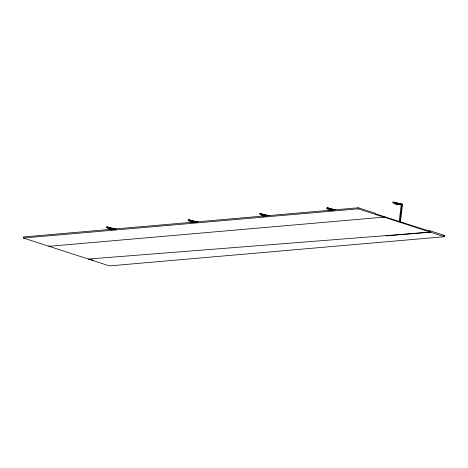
<?xml version="1.0" encoding="UTF-8"?>
<svg xmlns="http://www.w3.org/2000/svg" width="468" height="468" viewBox="0 0 468 468"><rect width="100%" height="100%" fill="white"/><g stroke="black" fill="none" stroke-linecap="round" stroke-linejoin="round"><path stroke-width="0.7" d="M385.889 235.913L430.308 232.128L430.402 230.905L444.6 235.509L444.454 236.714L109.459 265.9L23.4 238.013L23.529 236.948L358.312 207.78L375.558 213.367L375.506 213.794L430.332 231.473M49.087 245.671L49.011 246.308L384.006 217.123L444.454 236.714M23.4 238.013L358.19 208.845L358.312 207.78M376.851 214.894L376.927 214.25M383.877 216.503L383.801 217.14L358.19 208.845M384.006 217.123L384.082 216.485M399.227 221.417L401.199 204.902L401.924 204.844L399.871 222.072M400.38 222.212L402.521 204.224L393.547 202.129L401.924 204.844M110.068 229.355A11.349 7.968 85 0 1 106.347 227.15L107.745 227.027L114.286 229.144M198.005 222.043L189.031 219.942L195.577 222.066L195.887 222.037L189.341 219.919L187.949 220.042A11.349 7.968 85 0 0 192.231 222.347M266.286 216.011A11.349 7.968 85 0 0 267.404 215.806L260.863 213.689L259.465 213.812A11.349 7.968 85 0 0 264.321 216.152M327.699 207.862L334.246 209.986A11.349 7.968 85 0 1 327.699 207.862L326.301 207.985A11.349 7.968 85 0 0 330.022 210.19M400.093 204.247L400.403 204.218A11.349 7.968 85 0 1 393.863 202.1L392.465 202.223A11.349 7.968 85 0 0 399.005 204.34L401.199 204.902M267.404 215.806L260.553 213.712L269.527 215.812L259.828 213.777L262.443 214.625M402.521 204.224L396.969 203.159M403.849 223.283L405.306 223.154M428.214 231.098L430.402 230.905M443.143 235.638L444.6 235.509M430.308 232.128L88.312 259.044L93.231 260.173M335.673 209.828L327.389 207.891L333.28 209.799M328.045 208.278L332.877 209.407M197.28 222.107L188.311 220.007L190.271 220.644M116.409 229.15L107.435 227.056L113.976 229.174M106.71 227.115L110.852 228.086M112.232 228.407L114.993 229.051M393.863 202.1L400.403 204.218M106.347 227.15L108.313 227.787M113.73 229.279A11.349 7.968 85 0 1 107.745 227.027M194.202 222.265A11.349 7.968 85 0 1 189.341 219.919M265.151 215.994A11.349 7.968 85 0 1 260.863 213.689"/></g></svg>
